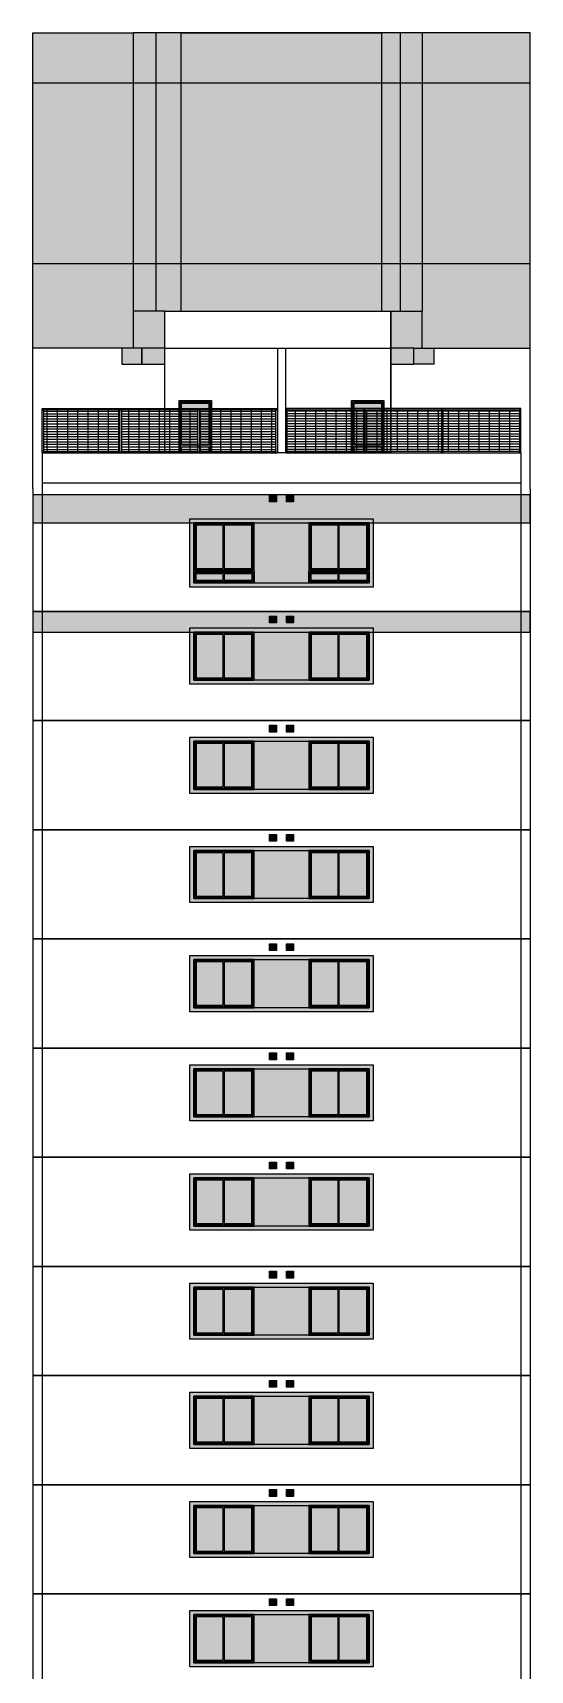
# Model space of a CAD drawing. Header units: metres. Extents: x -8678 to -7768, y 20 to 184.
# Drawn here: x -8492.13 to -8479.75, y 61.6 to 102.4 of the extents above; entities that cross this region are included whole.
import ezdxf
from ezdxf.xclip import XClip

# ---------------------------------------------------------------- set-up
doc = ezdxf.new("R2010")
doc.units = ezdxf.units.M
doc.header["$XCLIPFRAME"] = 0
for name, color, linetype in [('ARQ-DIM EMBASAM', 2, 'Continuous'), ('CTE ELEV$0$ARQ- FRISO', 7, 'Continuous'), ('CTE ELEV$0$ARQ-AUX', 7, 'Continuous'), ('CTE ELEV$0$ARQ-AUX1', 1, 'Continuous'), ('CTE ELEV$0$ARQ-AUX2', 2, 'Continuous'), ('CTE ELEV$0$ARQ-AUX3', 3, 'Continuous'), ('CTE ELEV$0$ARQ-CAX', 1, 'Continuous')]:
    doc.layers.add(name, color=color, linetype=linetype)
for name, color, linetype, true_color in [('CTE ELEV$0$COR CINZA FECHADO', 7, 'Continuous', 0x56534e), ('CTE ELEV$0$COR PLATINA', 7, 'Continuous', 0xa1a6a3), ('CTE ELEV$0$COR-CAIX', 7, 'Continuous', 0x45494e)]:
    doc.layers.add(name, color=color, linetype=linetype, true_color=true_color)

# ---------------------------------------------------------------- blocks, each defined once
blk = doc.blocks.new('CTE ELEV$0$V J 150x120')
at = {"layer": 'CTE ELEV$0$COR-CAIX'}
h = blk.add_hatch(color=256, dxfattribs=at)
h.dxf.hatch_style = 1
h.paths.add_polyline_path([(1.499999999999773, 1.19999999496485), (0, 1.19999999496485), (0, 0), (1.499999999999773, 0)])
h = blk.add_hatch(color=254, dxfattribs=at)
h.dxf.hatch_style = 1
h.paths.add_polyline_path([(0.7200000000000273, 1.139999994964848), (0.05999999999994543, 1.139999994964848), (0.05999999999994543, 0.06000000000000227), (0.7200000000000273, 0.06000000000000227)])
h.paths.add_polyline_path([(0.75, 0.06000000000000233), (1.439999999999827, 0.06000000000000222), (1.439999999999827, 1.139999994964848), (0.75, 1.139999994964848)])
for points in [[(1.499999999999773, 1.19999999496485), (0, 1.19999999496485), (0, 0), (1.499999999999773, 0)], [(1.470000000000027, 1.169999994964849), (0.02999999999974534, 1.169999994964849), (0.02999999999974534, 0.03000000000000114), (1.470000000000027, 0.03000000000000114)]]:
    blk.add_lwpolyline(points, close=True)
for points in [[(0.7200000000000273, 1.139999994964848), (0.05999999999994543, 1.139999994964848), (0.05999999999994543, 0.06000000000000227), (0.7200000000000273, 0.06000000000000227)], [(0.7200000000000273, 1.139999994964848), (0.7200000000000273, 0.06000000000000227)], [(0.75, 1.169999994964849), (0.75, 0.03000000000000114)], [(0.75, 0.06000000000000227), (1.439999999999827, 0.06000000000000227), (1.439999999999827, 1.139999994964848), (0.75, 1.139999994964848)]]:
    blk.add_lwpolyline(points)
blk = doc.blocks.new('CTE ELEV$0$V BAND INF 150x40')
at = {"layer": 'CTE ELEV$0$COR-CAIX'}
h = blk.add_hatch(color=256, dxfattribs=at)
h.dxf.hatch_style = 1
h.paths.add_polyline_path([(0, 0), (1.499999999999773, 0), (1.499999999999773, -0.3000000000000004), (0, -0.3000000000000004)])
h = blk.add_hatch(color=254, dxfattribs=at)
h.dxf.hatch_style = 1
h.paths.add_polyline_path([(0.7200000000000273, -0.2399999999999999), (0.7200000000000273, -0.0600000000000005), (0.06000000000000227, -0.0600000000000005), (0.06000000000000227, -0.2399999999999999)])
h.paths.add_polyline_path([(0.75, -0.2399999999999999), (1.43999999999977, -0.2399999999999999), (1.43999999999977, -0.06000000000000051), (0.75, -0.06000000000000048)])
at = {"layer": 'CTE ELEV$0$ARQ-CAX'}
for points in [[(0, 0), (1.499999999999773, 0), (1.499999999999773, -0.3000000000000004), (0, -0.3000000000000004)], [(0.03000000000000114, -0.03000000000000025), (1.469999999999771, -0.03000000000000025), (1.469999999999771, -0.2700000000000001), (0.03000000000000114, -0.2700000000000001)]]:
    blk.add_lwpolyline(points, close=True, dxfattribs=at)
for points in [[(0.7200000000000273, -0.2399999999999999), (0.06000000000000227, -0.2399999999999999), (0.06000000000000227, -0.0600000000000005), (0.7200000000000273, -0.0600000000000005)], [(0.7200000000000273, -0.0600000000000005), (0.7200000000000273, -0.2399999999999999)], [(0.75, -0.0600000000000005), (1.43999999999977, -0.0600000000000005), (1.43999999999977, -0.2399999999999999), (0.75, -0.2399999999999999)], [(0.75, -0.0600000000000005), (0.75, -0.2399999999999999)]]:
    blk.add_lwpolyline(points, dxfattribs=at)
blk = doc.blocks.new('CTE ELEV$0$vp vento kit')
at = {"layer": 'CTE ELEV$0$ARQ-CAX', "transparency": 33554687}
h = blk.add_hatch(dxfattribs=at)
h.set_pattern_fill('LINE', scale=0.01)
h.set_pattern_definition([(0, (8794.04868885521, -68.7271093550549), (0, 0.03175), [])])
h.paths.add_polyline_path([(-0.1599999999998545, 0.1599999999999966), (-0.01000000000021828, 0.1599999999999966), (-0.01000000000021828, 0.01000000000000512), (-0.1599999999998545, 0.01000000000000512)])
at = {"layer": 'CTE ELEV$0$COR-CAIX', "transparency": 33554687}
h = blk.add_hatch(color=256, dxfattribs=at)
h.dxf.hatch_style = 1
h.paths.add_polyline_path([(-0.1700000000000728, 0.1700000000000017), (0, 0.1700000000000017), (0, 0), (-0.1700000000000728, 0)])
at = {"layer": 'CTE ELEV$0$ARQ-CAX'}
for points in [[(-0.1700000000000728, 0.1700000000000017), (0, 0.1700000000000017), (0, 0), (-0.1700000000000728, 0)], [(-0.1599999999998545, 0.1599999999999966), (-0.01000000000021828, 0.1599999999999966), (-0.01000000000021828, 0.01000000000000512), (-0.1599999999998545, 0.01000000000000512)]]:
    blk.add_lwpolyline(points, close=True, dxfattribs=at)
blk = doc.blocks.new('CTE ELEV$0$elev 2 dupl sup')
at = {"layer": 'CTE ELEV$0$COR CINZA FECHADO', "transparency": 33554687}
h = blk.add_hatch(color=256, dxfattribs=at)
h.dxf.hatch_style = 1
h.paths.add_polyline_path([(-0.2299948496565776, 2.205048897128108), (12.14999484965665, 2.205048897128108), (12.14999484965665, 2.900000864994155), (-0.2299948496565776, 2.900000864994155)])
at = {"layer": 'CTE ELEV$0$COR CINZA FECHADO'}
h = blk.add_hatch(color=256, dxfattribs=at)
h.dxf.hatch_style = 1
h.paths.add_polyline_path([(3.680000002250381, 2.305048897128103), (3.680000002250381, 0.6050489021632615), (8.24000000291926, 0.6050489021632615), (8.24000000291926, 2.305048897128103)])
h.paths.add_polyline_path([(8.140000002918896, 2.205048897128108), (8.140000002918896, 1.005048902163253), (8.140000002918896, 0.7050489021632558), (6.640000002918896, 0.7050489021632558), (3.780000002250745, 0.7050489021632558), (3.780000002250745, 2.205048897128108)], flags=16)
h.paths.add_polyline_path([(6.640000002918896, 2.205048897128108), (8.140000002918896, 2.205048897128108), (8.140000002918896, 1.005048902163253), (6.640000002918896, 1.005048902163253)], flags=0)
h.paths.add_polyline_path([(6.670000002919551, 2.175048897128107), (8.110000002918241, 2.175048897128107), (8.110000002918241, 1.035048902163254), (6.670000002919551, 1.035048902163254)], flags=0)
h.paths.add_polyline_path([(5.280000002250745, 2.205048897128108), (5.280000002250745, 1.005048902163253), (3.780000002250745, 1.005048902163253), (3.780000002250745, 2.205048897128108)], flags=0)
h.paths.add_polyline_path([(5.25000000225009, 2.175048897128107), (5.25000000225009, 1.035048902163254), (3.810000002249581, 1.035048902163254), (3.810000002249581, 2.175048897128107)], flags=0)
h.paths.add_polyline_path([(6.700000002918387, 2.145048897128106), (7.360000002918241, 2.145048897128106), (7.360000002918241, 1.065048902163255), (6.700000002918387, 1.065048902163255)], flags=0)
h.paths.add_polyline_path([(6.640000002918896, 1.005048902163253), (8.140000002918896, 1.005048902163253), (8.140000002918896, 0.7050489021632558), (6.640000002918896, 0.7050489021632558)], flags=0)
h.paths.add_polyline_path([(6.670000002919551, 0.9750489021632518), (8.110000002918241, 0.9750489021632518), (8.110000002918241, 0.7350489021632569), (6.670000002919551, 0.7350489021632569)], flags=0)
h.paths.add_polyline_path([(5.280000002250745, 1.005048902163253), (5.280000002250745, 0.7050489021632558), (3.780000002250745, 0.7050489021632558), (3.780000002250745, 1.005048902163253)], flags=16)
h.paths.add_polyline_path([(5.25000000225009, 0.9750489021632518), (5.25000000225009, 0.7350489021632569), (3.8100000022514, 0.7350489021632569), (3.8100000022514, 0.9750489021632518)], flags=0)
h.paths.add_polyline_path([(5.220000002251254, 2.145048897128106), (5.220000002251254, 1.065048902163255), (4.530000002250745, 1.065048902163255), (4.530000002250745, 2.145048897128106)], flags=0)
h.paths.add_polyline_path([(6.700000002918387, 0.9450489021632507), (7.360000002918241, 0.9450489021632507), (7.360000002918241, 0.765048902163258), (6.700000002918387, 0.765048902163258)], flags=0)
h.paths.add_polyline_path([(5.220000002251254, 0.9450489021632507), (5.220000002251254, 0.765048902163258), (4.530000002250745, 0.765048902163258), (4.530000002250745, 0.9450489021632507)], flags=0)
h = blk.add_hatch(color=256, dxfattribs=at)
h.dxf.hatch_style = 1
h.paths.add_polyline_path([(6.640000002918896, 2.205048897128108), (5.280000002250745, 2.205048897128108), (5.280000002250745, 1.005048902163253), (5.280000002250745, 0.7050489021632558), (6.640000002918896, 0.7050489021632558), (6.640000002918896, 1.005048902163253)])
at = {"layer": 'CTE ELEV$0$COR CINZA FECHADO', "transparency": 33554687}
h = blk.add_hatch(color=256, dxfattribs=at)
h.dxf.hatch_style = 1
h.paths.add_polyline_path([(-0.2299948496565776, -0.5150002941313403), (12.14999484965665, -0.5150002941313403), (12.14999484965665, 2.23401274013213e-06), (-0.2299948496565776, 2.23401274013213e-06)])
at = {"layer": 'CTE ELEV$0$ARQ-AUX1', "elevation": 3.963675300280968e-06}
for points in [[(-0.2299948496565776, 3.050000682710902), (-0.2299948496565776, 0)], [(12.14999484965665, 3.050000682710902), (12.14999484965665, 0)]]:
    blk.add_lwpolyline(points, dxfattribs=at)
at = {"layer": 'CTE ELEV$0$ARQ-AUX3'}
for p, q in [((0, 3.050000482692155, -5.002219514539263e-05), (0, 0, -3.546810236218582e-07)), ((11.92000000000007, 3.050000482692155, -5.002219514539263e-05), (11.92000000000007, 0, -3.546810236218582e-07))]:
    blk.add_line(p, q, dxfattribs=at)
at = {"layer": 'CTE ELEV$0$COR CINZA FECHADO'}
for points, elevation in [([(-0.2299948496565776, 2.205048897128108), (12.14999484965665, 2.205048897128108), (12.14999484965665, 2.900000864994155), (-0.2299948496565776, 2.900000864994155)], -7.093620458496933e-07), ([(3.680000002250381, 2.305048897128103), (8.24000000291926, 2.305048897128103), (8.24000000291926, 0.6050489021632615), (3.680000002250381, 0.6050489021632615)], 8.636712647805652e-06), ([(3.780000002250745, 2.205048897128108), (8.140000002918896, 2.205048897128108), (8.140000002918896, 0.7050489021632558), (3.780000002250745, 0.7050489021632558)], 8.636712647805652e-06), ([(-0.2299948496565776, -0.5150002941313403), (12.14999484965665, -0.5150002941313403), (12.14999484965665, 2.23401274013213e-06), (-0.2299948496565776, 2.23401274013213e-06)], 7.412620651334592e-05)]:
    blk.add_lwpolyline(points, close=True, dxfattribs=dict(at, elevation=elevation))
at = {"layer": 'Defpoints'}
for points in [[(0, 3.200000000000003), (11.92000000000007, 3.200000000000003)], [(11.92000000000007, 0), (0, 0)]]:
    blk.add_lwpolyline(points, dxfattribs=at)
at = {"layer": 'CTE ELEV$0$ARQ-CAX'}
for name, p in [('CTE ELEV$0$vp vento kit', (5.832401365372789, 2.726746056103323, -7.539438740847436e-05)), ('CTE ELEV$0$vp vento kit', (6.257684553158469, 2.726746056103323, -7.539438740847436e-05)), ('CTE ELEV$0$V J 150x120', (3.780000002250745, 1.005048902163253, 8.636712647805652e-06)), ('CTE ELEV$0$V J 150x120', (6.640000002918896, 1.005048902163253, 4.318356323902826e-06)), ('CTE ELEV$0$V BAND INF 150x40', (3.780000002250745, 1.005048902163253, 8.636712647805652e-06)), ('CTE ELEV$0$V BAND INF 150x40', (6.640000002918896, 1.005048902163253, 4.318356323902826e-06))]:
    blk.add_blockref(name, p, dxfattribs=at)
blk = doc.blocks.new('CTE ELEV$0$elev 2 tipo')
at = {"layer": 'CTE ELEV$0$COR CINZA FECHADO'}
h = blk.add_hatch(color=256, dxfattribs=at)
h.dxf.hatch_style = 1
h.paths.add_polyline_path([(8.24000000291926, 2.304999905887414), (3.680000002250381, 2.304999905887414), (3.680000002250381, 0.9049999109225624), (8.24000000291926, 0.9049999109225624)])
h.paths.add_polyline_path([(8.140000002918896, 2.204999905887412), (8.140000002918896, 1.004999910922564), (6.640000002918896, 1.004999910922564), (3.780000002250745, 1.004999910922564), (3.780000002250745, 2.204999905887412), (5.280000002250745, 2.204999905887412)], flags=16)
h.paths.add_polyline_path([(5.25000000225009, 2.174999905887411), (5.25000000225009, 1.034999910922565), (3.810000002249581, 1.034999910922565), (3.810000002249581, 2.174999905887411)], flags=0)
h.paths.add_polyline_path([(5.220000002251254, 2.14499990588741), (5.220000002251254, 1.064999910922566), (4.530000002250745, 1.064999910922566), (4.530000002250745, 2.14499990588741)], flags=0)
h.paths.add_polyline_path([(6.670000002919551, 2.174999905887411), (8.110000002918241, 2.174999905887411), (8.110000002918241, 1.034999910922565), (6.670000002919551, 1.034999910922565)], flags=0)
h.paths.add_polyline_path([(6.700000002918387, 2.14499990588741), (7.360000002918241, 2.14499990588741), (7.360000002918241, 1.064999910922566), (6.700000002918387, 1.064999910922566)], flags=0)
h.paths.add_polyline_path([(4.50000000225009, 2.14499990588741), (4.50000000225009, 1.064999910922566), (3.840000002250235, 1.064999910922566), (3.840000002250235, 2.14499990588741)], flags=0)
h.paths.add_polyline_path([(7.390000002918896, 2.14499990588741), (8.080000002919405, 2.14499990588741), (8.080000002919405, 1.064999910922566), (7.390000002918896, 1.064999910922566)], flags=0)
h = blk.add_hatch(color=256, dxfattribs=at)
h.dxf.hatch_style = 1
h.paths.add_polyline_path([(6.640000002918896, 2.204999905887412), (5.280000002250745, 2.204999905887412), (5.280000002250745, 1.004999910922564), (6.640000002918896, 1.004999910922564)])
at = {"layer": 'CTE ELEV$0$ARQ- FRISO', "elevation": -3.546810236218582e-07}
blk.add_lwpolyline([(-0.2299948496565776, 2.720000200018745), (12.14999484965665, 2.720000200018745)], dxfattribs=at)
at = {"layer": 'CTE ELEV$0$ARQ- FRISO'}
blk.add_lwpolyline([(12.14999484965665, 0), (-0.2299948496565784, 0)], dxfattribs=at)
at = {"layer": 'CTE ELEV$0$ARQ-AUX1', "elevation": 3.963675300280968e-06}
for points in [[(-0.2299948496565776, 2.720000200018745), (-0.2299948496565776, 0)], [(12.14999484965665, 2.720000200018745), (12.14999484965665, 0)]]:
    blk.add_lwpolyline(points, dxfattribs=at)
at = {"layer": 'CTE ELEV$0$ARQ-AUX3'}
for p, q in [((0, 2.720000200018745, -3.546810236218582e-07), (0, 0, -3.546810236218582e-07)), ((11.92000000000007, 2.720000200018745, -3.546810236218582e-07), (11.92000000000007, 0, -3.546810236218582e-07))]:
    blk.add_line(p, q, dxfattribs=at)
at = {"layer": 'CTE ELEV$0$COR CINZA FECHADO', "elevation": 3.963675300280968e-06}
for points in [[(3.680000002250381, 2.304999905887414), (8.24000000291926, 2.304999905887414), (8.24000000291926, 0.9049999109225624), (3.680000002250381, 0.9049999109225624)], [(3.780000002250745, 2.204999905887412), (8.140000002918896, 2.204999905887412), (8.140000002918896, 1.004999910922564), (3.780000002250745, 1.004999910922564)]]:
    blk.add_lwpolyline(points, close=True, dxfattribs=at)
at = {"layer": 'CTE ELEV$0$ARQ-CAX'}
for name, p in [('CTE ELEV$0$vp vento kit', (5.83240136537097, 2.429999999999758, -2.572687328670139e-05)), ('CTE ELEV$0$vp vento kit', (6.257684553156651, 2.429999999999758, -2.572687328670139e-05)), ('CTE ELEV$0$V J 150x120', (3.780000002250745, 1.004999910922564, 3.963675300280968e-06)), ('CTE ELEV$0$V J 150x120', (6.640000002918896, 1.004999910922564, -3.546810236218582e-07))]:
    blk.add_blockref(name, p, dxfattribs=at)
blk = doc.blocks.new('*U508')
at = {"layer": 'CTE ELEV$0$COR-CAIX', "transparency": 33554687}
h = blk.add_hatch(color=256, dxfattribs=at)
h.dxf.hatch_style = 1
h.paths.add_polyline_path([(-0.0001466178534954565, 2.199951104508386), (0.7999320461803308, 2.199951104508386), (0.7999320461803308, 0), (-0.0001466178534954565, 0)])
h = blk.add_hatch(color=254, dxfattribs=at)
h.dxf.hatch_style = 1
h.paths.add_polyline_path([(0.05985338214650326, 1.099975552254114), (0.739932046180332, 1.099975552254114), (0.739932046180332, 2.139951104508388), (0.05985338214650326, 2.139951104508388)])
h.paths.add_polyline_path([(0.05985338214650326, 0.05999999999999894), (0.739932046180332, 0.05999999999999894), (0.739932046180332, 1.049975552254159), (0.05985338214650326, 1.049975552254159)])
for points in [[(-0.0001466178534954565, 2.199951104508386), (0.7999320461803308, 2.199951104508386), (0.7999320461803308, 0), (-0.0001466178534954565, 0)], [(0.0298533821465039, 2.169951104508387), (0.7699320461803314, 2.169951104508387), (0.7699320461803314, 0.02999999999999936), (0.0298533821465039, 0.02999999999999936)]]:
    blk.add_lwpolyline(points, close=True)
for points in [[(0.05985338214650326, 1.099975552254114), (0.05985338214650326, 2.139951104508388), (0.739932046180332, 2.139951104508388), (0.739932046180332, 1.099975552254114)], [(0.05985338214650326, 1.099975552254114), (0.739932046180332, 1.099975552254114)], [(0.739932046180332, 1.049975552254159), (0.739932046180332, 0.05999999999999872), (0.05985338214650326, 0.05999999999999872), (0.05985338214650326, 1.049975552254159)], [(0.05985338214650326, 1.049975552254159), (0.739932046180332, 1.049975552254159)]]:
    blk.add_lwpolyline(points)
blk = doc.blocks.new('CTE ELEV$0$v grd dupl sup 3')
at = {"transparency": 33554687}
h = blk.add_hatch(dxfattribs=at)
h.set_pattern_fill('GRATE', scale=0.08)
h.set_pattern_definition([(0, (-0.03999998576364305, 1.020000245030307), (0, 0.0635), []), (90, (-0.03999998576364305, 1.020000245030307), (-0.254, 1.555301434917139e-17), [])])
h.paths.add_polyline_path([(-5.819964439127673, 1.070000220344051), (-5.819964439127673, 0.02998854539333529), (-3.919976283265716, 0.02998855274975465), (-3.919976283265716, 1.070000228403137)])
h.paths.add_polyline_path([(-3.879976290377091, 1.070000228572803), (-3.879976290377091, 0.02998855379175325), (-1.979988134515134, 0.02998856114817283), (-1.979988134515134, 1.070000236631889)])
h.paths.add_polyline_path([(-0.03999008164241236, 0.02998856114821113), (-0.03999998576364039, 1.070000244860641), (-1.93998814162651, 1.070000236801555), (-1.939988141626509, 0.02998855379175336)])
at = {"layer": 'CTE ELEV$0$COR-CAIX', "transparency": 33554687}
h = blk.add_hatch(color=256, dxfattribs=at)
h.dxf.hatch_style = 1
h.paths.add_polyline_path([(-1.939988141626509, 0.02998855379175325), (-0.03999998576455166, 0.02998856114817272), (-0.03999998576455166, -1.143885182841586e-05), (-1.939988141626509, -1.144620824788944e-05)])
h.paths.add_polyline_path([(-1.979988134515134, 1.070000236631889), (-1.939988141626509, 1.070000236631889), (-1.939988141626509, -1.143780982992837e-05), (-1.979988134515134, -1.143780982992837e-05)])
h.paths.add_polyline_path([(-3.879976290377091, 0.02998855379175325), (-1.979988134515134, 0.02998856114817272), (-1.979988134515134, -1.143885182841586e-05), (-3.879976290377091, -1.144620824788944e-05)])
h.paths.add_polyline_path([(-3.919976283265716, 1.070000228233471), (-3.879976290377091, 1.070000228233471), (-3.879976290377091, -1.144620824788944e-05), (-3.919976283265716, -1.144620824788944e-05)])
h.paths.add_polyline_path([(-5.819964439127673, 0.02998854539333529), (-3.919976283265716, 0.02998855274975476), (-3.919976283265716, -1.144725024637694e-05), (-5.819964439127673, -1.145460666585052e-05)])
h.paths.add_polyline_path([(-0.03999998576364305, 1.070000245030307), (7.123162504285574e-09, 1.070000245030307), (1.019682804326294e-05, 1.205865629572145e-09), (-0.03998979605876229, 1.205865629572145e-09)])
h.paths.add_polyline_path([(-5.859964432016298, 1.070000219835053), (-5.819964439127673, 1.070000219835053), (-5.819964439127673, -1.145460666585052e-05), (-5.859964432016298, -1.145460666585052e-05)])
h.paths.add_polyline_path([(0, 1.099999979136587), (7.123162504285574e-09, 1.070000245030307), (-5.859964432016298, 1.070000220174385), (-5.85996443914128, 1.100000220174397)])
at = {"ltscale": 0.05, "elevation": 4.318356323501638e-06}
blk.add_lwpolyline([(0, 1.099999979136587), (7.123162504285574e-09, 1.070000245030307), (-5.859964432016298, 1.070000220174385), (-5.85996443914128, 1.100000220174397)], close=True, dxfattribs=at)
at = {"elevation": 4.318356323501638e-06}
for points in [[(-5.859964432016298, 1.070000219835053), (-5.819964439127673, 1.070000219835053), (-5.819964439127673, -1.145460666585052e-05), (-5.859964432016298, -1.145460666585052e-05)], [(-3.919976283265716, 1.070000228233471), (-3.879976290377091, 1.070000228233471), (-3.879976290377091, -1.144620824788944e-05), (-3.919976283265716, -1.144620824788944e-05)], [(-1.979988134515134, 1.070000236631889), (-1.939988141626509, 1.070000236631889), (-1.939988141626509, -1.143780982992837e-05), (-1.979988134515134, -1.143780982992837e-05)], [(-0.03999998576364305, 1.070000245030307), (7.123162504285574e-09, 1.070000245030307), (1.019682804326294e-05, 1.205865629572145e-09), (-0.03998979605876229, 1.205865629572145e-09)], [(-5.819964439127673, 0.02998854539333529), (-3.919976283265716, 0.02998855274975476), (-3.919976283265716, -1.144725024637694e-05), (-5.819964439127673, -1.145460666585052e-05)], [(-3.879976290377091, 0.02998855379175325), (-1.979988134515134, 0.02998856114817272), (-1.979988134515134, -1.143885182841586e-05), (-3.879976290377091, -1.144620824788944e-05)], [(-1.939988141626509, 0.02998855379175325), (-0.03999998576455166, 0.02998856114817272), (-0.03999998576455166, -1.143885182841586e-05), (-1.939988141626509, -1.144620824788944e-05)]]:
    blk.add_lwpolyline(points, close=True, dxfattribs=at)
blk = doc.blocks.new('CTE ELEV$0$elev 2 dupl sup cob')
at = {"layer": 'CTE ELEV$0$COR CINZA FECHADO', "transparency": 33554687}
h = blk.add_hatch(color=256, dxfattribs=at)
h.dxf.hatch_style = 1
h.paths.add_polyline_path([(2.279977870346556, 11.5550077578004), (-0.2299948496565776, 11.5550077578004), (-0.2299948496565776, 10.31000775780049), (2.279977870346556, 10.31000775780049)])
h.paths.add_polyline_path([(2.279977870346556, 10.31000775780049), (-0.2299948496565776, 10.31000775780049), (-0.2299948496565776, 5.810007757800435), (2.279977870346556, 5.810007757800435)])
h.paths.add_polyline_path([(2.279977870346556, 5.810007757800435), (-0.2299948496565776, 5.810007757800435), (-0.2299948496565776, 3.695007757800454), (1.984970082015934, 3.695007757800454), (2.279977870346556, 3.695007757800454), (2.279977870346556, 4.615007659142023)])
h.paths.add_polyline_path([(12.14999484965483, 10.31000775780049), (9.459954630347056, 10.31000775780049), (9.459954630347056, 4.615007659142023), (9.459954630347056, 3.695007757800454), (9.755019899404942, 3.695007757800454), (12.14999484965483, 3.695007757800454)])
h.paths.add_polyline_path([(12.14999484965483, 11.5550077578004), (9.459954630347056, 11.5550077578004), (9.459954630347056, 10.31000775780049), (12.14999484965483, 10.31000775780049)])
h = blk.add_hatch(color=256, dxfattribs=at)
h.dxf.hatch_style = 1
h.paths.add_polyline_path([(2.4849007128214, 3.695007757800454), (1.984970082015934, 3.695007757800454), (1.984970082015934, 3.295007757800477), (2.4849007128214, 3.295007757800477)])
h.paths.add_polyline_path([(3.059966615241137, 3.695007757800454), (2.4849007128214, 3.695007757800454), (2.4849007128214, 3.295007757800477), (3.059966615241137, 3.295007757800477)])
h = blk.add_hatch(color=256, dxfattribs=at)
h.dxf.hatch_style = 1
h.paths.add_polyline_path([(8.68002336617974, 3.295007757800477), (9.255089184787721, 3.295007757800477), (9.255089184787721, 3.695007757800454), (8.68002336617974, 3.695007757800454)])
h.paths.add_polyline_path([(9.755019899404942, 3.295007757800477), (9.755019899404942, 3.695007757800454), (9.255089184787721, 3.695007757800454), (9.255089184787721, 3.295007757800477)])
at = {"layer": 'CTE ELEV$0$COR PLATINA', "transparency": 33554687}
h = blk.add_hatch(color=256, dxfattribs=at)
h.dxf.hatch_style = 1
h.paths.add_polyline_path([(8.450001430815973, 5.810007757800435), (3.460008651596581, 5.810007757800435), (3.460008651596581, 4.615007659142023), (8.450001430815973, 4.615007659142023)])
h.paths.add_polyline_path([(8.450001430815973, 10.31000775780049), (3.460008651596581, 10.31000775780049), (3.460008651596581, 5.810007757800435), (8.450001430815973, 5.810007757800435)])
h.paths.add_polyline_path([(8.450001430815973, 11.55500775780038), (3.460008651596581, 11.55500775780038), (3.460008651596581, 10.31000775780049), (8.450001430815973, 10.31000775780049)])
h.paths.add_polyline_path([(3.460008651596581, 11.5550077578004), (2.829972808358434, 11.5550077578004), (2.829972808358434, 10.31000775780049), (3.460008651596581, 10.31000775780049)])
h.paths.add_polyline_path([(2.829972808358434, 11.5550077578004), (2.279977870346556, 11.5550077578004), (2.279977870346556, 10.31000775780049), (2.829972808358434, 10.31000775780049)])
h.paths.add_polyline_path([(2.829972808358434, 10.31000775780049), (2.279977870346556, 10.31000775780049), (2.279977870346556, 5.810007757800435), (2.829972808358434, 5.810007757800435)])
h.paths.add_polyline_path([(3.460008651596581, 10.31000775780049), (2.829972808358434, 10.31000775780049), (2.829972808358434, 5.810007757800435), (3.460008651596581, 5.810007757800435)])
h.paths.add_polyline_path([(3.460008651596581, 5.810007757800435), (2.829972808358434, 5.810007757800435), (2.829972808358434, 4.615007659142023), (3.059966615241137, 4.615007659142023), (3.460008651596581, 4.615007659142023)])
h.paths.add_polyline_path([(2.829972808358434, 5.810007757800435), (2.279977870346556, 5.810007757800435), (2.279977870346556, 4.615007659142023), (2.829972808358434, 4.615007659142023)])
h.paths.add_polyline_path([(9.459954630347056, 5.810007757800435), (8.90995534929425, 5.810007757800435), (8.90995534929425, 4.615007659142023), (9.459954630347056, 4.615007659142023)])
h.paths.add_polyline_path([(8.90995534929425, 5.810007757800435), (8.450001430815973, 5.810007757800435), (8.450001430815973, 4.615007659142023), (8.68002336617974, 4.615007659142023), (8.90995534929425, 4.615007659142023)])
h.paths.add_polyline_path([(9.459954630347056, 10.31000775780049), (8.90995534929425, 10.31000775780049), (8.90995534929425, 5.810007757800435), (9.459954630347056, 5.810007757800435)])
h.paths.add_polyline_path([(8.90995534929425, 10.31000775780049), (8.450001430815973, 10.31000775780049), (8.450001430815973, 5.810007757800435), (8.90995534929425, 5.810007757800435)])
h.paths.add_polyline_path([(9.459954630347056, 11.5550077578004), (8.90995534929425, 11.5550077578004), (8.90995534929425, 10.31000775780049), (9.459954630347056, 10.31000775780049)])
h.paths.add_polyline_path([(8.90995534929425, 11.5550077578004), (8.450001430815973, 11.5550077578004), (8.450001430815973, 10.31000775780049), (8.90995534929425, 10.31000775780049)])
h = blk.add_hatch(color=256, dxfattribs=at)
h.dxf.hatch_style = 1
h.paths.add_polyline_path([(3.059966615241137, 4.615007659142023), (2.279977870346556, 4.615007659142023), (2.279977870346556, 3.695007757800454), (2.4849007128214, 3.695007757800454), (3.059966615241137, 3.695007757800454)])
h.paths.add_polyline_path([(9.459954630347056, 4.615007659142023), (8.68002336617974, 4.615007659142023), (8.68002336617974, 3.695007757800454), (9.255089184787721, 3.695007757800454), (9.459954630347056, 3.695007757800454)])
at = {"layer": 'CTE ELEV$0$ARQ- FRISO'}
for points, elevation in [([(-0.2299948496565776, 10.31000775780049), (12.14999484965483, 10.31000775780049)], -4.663448606635345e-06), ([(-0.2299948496565776, 5.810007757800435), (12.14999484965483, 5.810007757800435)], -7.086706094747302e-05)]:
    blk.add_lwpolyline(points, dxfattribs=dict(at, elevation=elevation))
at = {"layer": 'CTE ELEV$0$ARQ-AUX'}
for p, q in [((9.459954630347056, 11.5550077578004, -0.0001122709197358589), (2.279977870346556, 11.5550077578004, -6.261299435358312e-05)), ((2.279977870346556, 3.695007757800454, -0.0001811684808435633), (2.279977870346556, 4.615007659142023, -0.0001209076323832634)), ((9.459954630347056, 3.695007757800454, -8.446138695955015e-05), (9.459954630347056, 4.615007659142023, -4.076460174761607e-05))]:
    blk.add_line(p, q, dxfattribs=at)
for points, elevation in [([(-0.2299948496565776, 3.695007757800454), (-0.2299948496565776, 11.5550077578004), (2.279977870346556, 11.5550077578004)], 3.963675300280968e-06), ([(2.279977870346556, 4.615007659142023), (2.279977870346556, 11.5550077578004)], -6.261299435358312e-05), ([(2.829972808358434, 11.5550077578004), (2.829972808358434, 4.615007659142023)], -6.261299435358312e-05), ([(8.90995534929425, 11.5550077578004), (8.90995534929425, 4.615007659142023)], -6.261299435358312e-05), ([(12.14999484965483, 3.695007757800454), (12.14999484965483, 11.5550077578004), (9.459954630347056, 11.5550077578004)], 3.963675300280968e-06), ([(3.059966615241137, 4.615007659142023), (2.279977870346556, 4.615007659142023)], -5.829463802968029e-05), ([(8.68002336617974, 4.615007659142023), (9.459954630347056, 4.615007659142023)], -5.829463802968029e-05), ([(3.059966615241137, 3.695007757800454), (8.68002336617792, 3.695007757229135)], -8.636712647805592e-06)]:
    blk.add_lwpolyline(points, dxfattribs=dict(at, elevation=elevation))
blk.add_lwpolyline([(9.459954630347056, 11.5550077578004), (9.459954630347056, 4.615007659142023)], dxfattribs=at)
at = {"layer": 'CTE ELEV$0$ARQ-AUX1'}
blk.add_lwpolyline([(3.460008651596581, 4.615007659142009), (3.460008651596581, 11.55500775780038), (8.450001430815973, 11.55500775780038), (8.450001430815973, 4.615007659142009)], dxfattribs=at)
for points, elevation in [([(1.984970082015934, 3.695007757800454), (-0.2299948496565776, 3.695007757800454)], -0.0001275468801610098), ([(-0.2299948496565776, 0.190007757087173), (-0.2299948496565776, 3.695007757800454)], 3.963675300280968e-06), ([(9.755019899404942, 3.695007757800454), (12.14999484965483, 3.695007757800454)], -0.000110982816912644), ([(12.14999484965483, 0.190007757087173), (12.14999484965483, 3.695007757800454)], 3.963675300280968e-06)]:
    blk.add_lwpolyline(points, dxfattribs=dict(at, elevation=elevation))
at = {"layer": 'CTE ELEV$0$ARQ-AUX1', "elevation": -4.673037347526343e-06}
for points in [[(2.4849007128214, 3.695007757800454), (1.984970082015934, 3.695007757800454), (1.984970082015934, 3.295007757800477), (2.4849007128214, 3.295007757800477)], [(9.255089184787721, 3.695007757800454), (9.755019899404942, 3.695007757800454), (9.755019899404942, 3.295007757800477), (9.255089184787721, 3.295007757800477)]]:
    blk.add_lwpolyline(points, close=True, dxfattribs=at)
at = {"layer": 'CTE ELEV$0$ARQ-AUX2'}
for p, q in [((3.059966615241137, 1.090007955647962), (3.059966615241137, 4.615007659142023, -5.829463802968029e-05)), ((3.059966615241137, 4.615007659142023, -5.829463802968029e-05), (8.68002336617974, 4.615007659142023, -5.829463802968029e-05)), ((8.68002336617974, 1.090007955647962), (8.68002336617974, 4.615007659142023, -5.829463802968029e-05))]:
    blk.add_line(p, q, dxfattribs=at)
at = {"layer": 'CTE ELEV$0$ARQ-AUX2', "elevation": -8.636712647805592e-06}
for points in [[(3.059966615241137, 3.695007757800454), (2.4849007128214, 3.695007757800454), (2.4849007128214, 3.295007757800477), (3.059966615241137, 3.295007757800477)], [(9.255089184787721, 3.695007757800454), (8.68002336617974, 3.695007757800454), (8.68002336617974, 3.295007757800477), (9.255089184787721, 3.295007757800477)]]:
    blk.add_lwpolyline(points, close=True, dxfattribs=at)
at = {"layer": 'CTE ELEV$0$ARQ-AUX3'}
for p, q in [((5.85996443914155, 3.695007998838264, -0.000110982816912644), (5.85996443914155, 1.090007955647962, -4.673037346723966e-06)), ((6.059964276124447, 3.695007998838264, -0.000110982816912644), (6.059964276124447, 1.090007955647962, -4.673037346723966e-06)), ((0, 1.090007955647962, 2.159178253178456e-05), (0, 0.1900075570684265, -5.362160068255642e-05)), ((11.919928715266, 1.090007955647962, 2.159178253178456e-05), (11.919928715266, 0.1900075570684265, -5.362160068255642e-05))]:
    blk.add_line(p, q, dxfattribs=at)
for points, elevation in [([(5.85996443914155, 3.695007998838264), (6.059964276124447, 3.695007998838264)], -0.000110982816912644), ([(0, 1.090007955647962), (5.85996443914155, 1.090007955647962)], 2.159178253178456e-05), ([(6.059964276124447, 1.090007955647962), (11.919928715266, 1.090007955647962)], 2.159178253178456e-05)]:
    blk.add_lwpolyline(points, dxfattribs=dict(at, elevation=elevation))
at = {"layer": 'CTE ELEV$0$COR PLATINA', "elevation": -5.829463802968029e-05}
blk.add_lwpolyline([(3.059966615241137, 4.615007659142023), (8.68002336617974, 4.615007659142023), (8.68002336617974, 1.090007955647962), (3.059966615241137, 1.090007955647962)], close=True, dxfattribs=at)
at = {"layer": 'CTE ELEV$0$ARQ-AUX3'}
blk.add_blockref('CTE ELEV$0$v grd dupl sup 3', (5.85996443914155, 1.090007714610152, 3.963675300682157e-06), dxfattribs=at)
at = {"layer": 'CTE ELEV$0$ARQ-AUX3', "xscale": -1}
blk.add_blockref('CTE ELEV$0$v grd dupl sup 3', (6.059964276124447, 1.090007714610152, 3.963675300682157e-06), dxfattribs=at)
at = {"layer": 'CTE ELEV$0$ARQ-CAX'}
ref = blk.add_blockref('*U508', (3.415141636753106, 0.1900566525690124, -4.533956905877263e-05), dxfattribs=at)
XClip(ref).set_block_clipping_path([(-0.00014661785349012746, 0.8999513030789501), (0.799932046180329, 2.199951104508381)])
ref = blk.add_blockref('*U508', (7.705164720255198, 0.1900566525690124, -4.533956905877263e-05), dxfattribs=at)
XClip(ref).set_block_clipping_path([(-0.00014661785349012746, 0.8999513030789501), (0.799932046180329, 2.199951104508381)])
blk = doc.blocks.new('CTE ELEV')
for name, p in [('CTE ELEV$0$elev 2 dupl sup', (-8491.899975257315, 87.98000386524731, 0.0001642827666893663)), ('CTE ELEV$0$elev 2 tipo', (-8491.899975257315, 85.26000646549035, -3.759322174017797e-05)), ('CTE ELEV$0$elev 2 tipo', (-8491.899975257315, 82.5400062654716, -3.759322174017797e-05)), ('CTE ELEV$0$elev 2 tipo', (-8491.899975257315, 79.82000606545286, -3.759322174017797e-05)), ('CTE ELEV$0$elev 2 tipo', (-8491.899975257315, 77.10000586543411, -3.759322174017797e-05)), ('CTE ELEV$0$elev 2 tipo', (-8491.899975257315, 74.38000566541537, -3.759322174017797e-05)), ('CTE ELEV$0$elev 2 tipo', (-8491.899975257315, 71.66000546539662, -3.166004751239416e-05)), ('CTE ELEV$0$elev 2 tipo', (-8491.899975257315, 68.94000526537788, -3.166004751239416e-05)), ('CTE ELEV$0$elev 2 tipo', (-8491.899975257315, 66.22000506535913, -3.166004751239416e-05)), ('CTE ELEV$0$elev 2 tipo', (-8491.899975257315, 63.50000486534039, -2.572687328461036e-05)), ('CTE ELEV$0$elev 2 tipo', (-8491.899975257315, 60.78000466532165, -2.572687328461036e-05))]:
    blk.add_blockref(name, p)
at = {"layer": 'CTE ELEV$0$ARQ-CAX'}
blk.add_blockref('CTE ELEV$0$elev 2 dupl sup cob', (-8491.899975257313, 90.83999599079526, 0.000168236853250152), dxfattribs=at)

msp = doc.modelspace()

# ---------------------------------------------------------------- block references
at = {"layer": 'ARQ-DIM EMBASAM'}
msp.add_blockref('CTE ELEV', (0, 0), dxfattribs=at)

doc.saveas('drawing.dxf')
